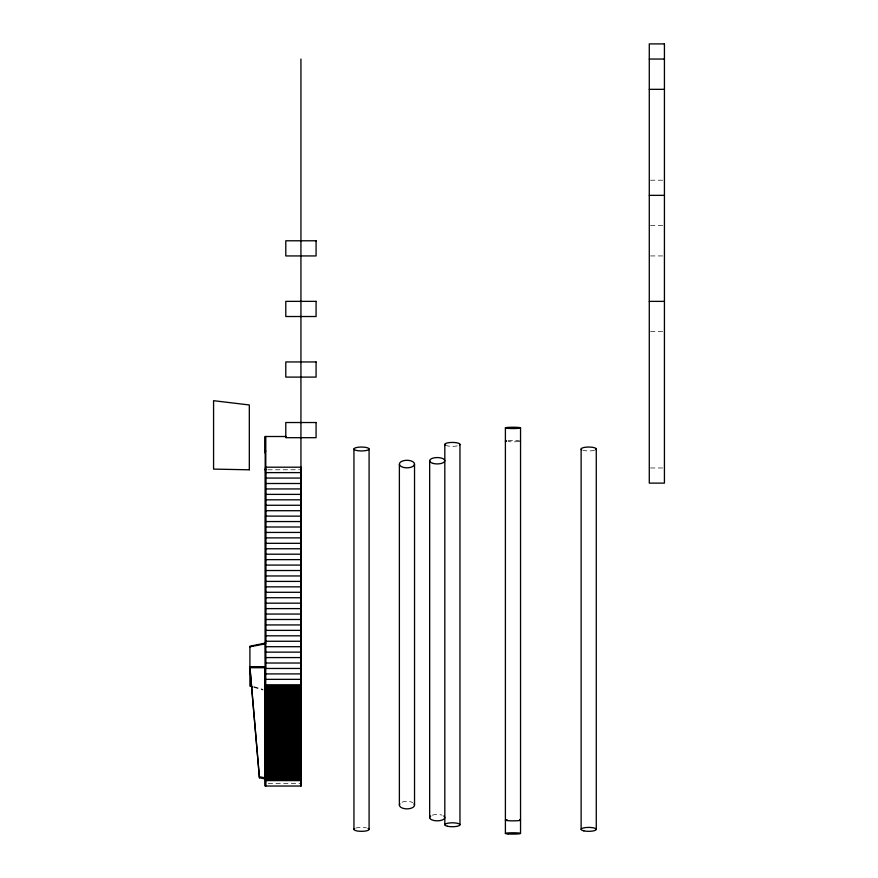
<?xml version="1.0" encoding="UTF-8"?>
<svg xmlns="http://www.w3.org/2000/svg" width="878" height="878" viewBox="0 0 878 878"><rect width="100%" height="100%" fill="white"/><g stroke="black" fill="none" stroke-linecap="round" stroke-linejoin="round"><path stroke-width="0.66" stroke-dasharray="4.39 3.29" d="M267.834 469.807L299.607 469.752M650.543 180.209L663.164 180.209M650.543 225.646L663.164 225.646M650.543 255.937L663.164 255.937M650.543 331.664L663.164 331.664M650.543 467.974L663.164 467.974M268.262 783.428L301.165 783.428M253.83 686.662L262.983 689.406M253.83 687.255L262.983 689.998M457.262 445.892A7.573 1.965 0 0 1 446.584 445.651M402.08 802.185A7.573 3.786 0 0 1 412.759 802.657M432.371 815.179A7.573 3.205 0 0 1 442.117 815.179M355.722 828.108A7.573 1.954 0 0 1 366.378 827.866M594.505 450.26A7.573 1.965 0 0 1 582.893 450.26M518.777 441.579A7.573 0.658 0 0 1 508.099 441.656M508.099 440.646A7.573 0.658 0 0 1 518.777 440.734"/><path stroke-width="1.32" d="M301.165 516.11L301.165 786.029L265.288 786.029L265.288 777.82M265.189 453.158L265.189 436.509L286.371 436.509M264.849 778.874L265.057 666.654L249.912 666.654L259.438 777.798L264.849 778.874L264.849 777.809L259.438 776.734M249.912 646.812L265.386 643.815L265.496 667.971M649.281 59.045L664.426 59.045M649.281 89.337L664.426 89.337M649.281 195.355L664.426 195.355M649.281 301.373L664.426 301.373M265.189 451.16L265.793 451.16M265.189 469.126L265.793 469.126M265.189 469.807L265.793 469.807M265.562 478.06L301.209 478.06M265.562 483.504L301.209 483.504M265.562 488.947L301.209 488.936M265.562 494.38L301.209 494.38M265.562 499.823L301.209 499.823M265.562 505.267L301.209 505.267M265.562 510.711L301.209 510.711M265.518 521.554L301.165 521.554M265.518 526.998L301.165 526.998M265.518 532.441L301.165 532.43M265.518 537.874L301.165 537.874M265.518 543.317L301.165 543.317M265.518 548.761L301.165 548.761M265.518 554.205L301.165 554.194M265.518 559.637L301.165 559.637M265.518 565.081L301.165 565.081M265.518 570.524L301.165 570.524M265.518 575.968L301.165 575.957M265.518 581.412L301.165 581.412M265.518 586.855L301.165 586.844M265.518 592.288L301.165 592.288M265.518 597.731L301.165 597.731M265.518 603.175L301.165 603.175M265.518 608.619L301.165 608.608M265.518 614.051L301.165 614.051M265.518 619.495L301.165 619.495M265.518 624.938L301.165 624.938M265.518 630.382L301.165 630.371M265.518 635.815L301.165 635.815M265.518 641.258L301.165 641.258M265.716 643.014L249.912 646.219L249.912 686.08L252.524 686.87M265.518 646.702L301.165 646.702M265.518 652.145L301.165 652.135M265.518 657.578L301.165 657.578M265.518 663.022L301.165 663.022M265.518 668.465L301.165 668.465M265.518 673.909L301.165 673.909M265.518 679.352L301.165 679.352M265.518 684.796L301.165 684.785M265.518 686.08L301.165 686.08M265.518 687.375L301.165 687.375M265.518 688.67L301.165 688.67M265.518 689.976L301.165 689.976M265.518 691.271L301.165 691.271M265.518 692.566L301.165 692.566M265.518 693.861L301.165 693.861M265.518 695.146L301.165 695.146M265.518 696.441L301.165 696.441M265.518 697.736L301.165 697.736M265.518 699.031L301.165 699.031M265.518 700.326L301.165 700.326M265.518 701.621L301.165 701.621M265.518 702.916L301.165 702.916M265.518 704.211L301.165 704.211M265.518 705.517L301.165 705.517M265.518 706.812L301.165 706.812M265.518 708.107L301.165 708.107M265.518 709.391L301.165 709.391M265.518 710.686L301.165 710.686M265.518 711.981L301.165 711.981M265.518 713.287L301.165 713.287M265.518 714.593L301.165 714.593M265.518 715.888L301.165 715.888M265.518 717.172L301.165 717.172M265.518 718.456L301.165 718.456M265.518 719.751L301.165 719.751M265.518 721.047L301.165 721.047M265.518 722.342L301.165 722.342M265.518 723.637L301.165 723.637M265.518 724.932L301.165 724.932M265.518 726.227L301.165 726.227M265.518 727.522L301.165 727.522M265.518 728.817L301.165 728.817M265.518 730.112L301.165 730.112M265.518 731.396L301.165 731.396M265.518 732.691L301.165 732.691M265.518 733.986L301.165 733.986M265.518 735.281L301.165 735.281M265.518 736.576L301.165 736.576M265.518 737.871L301.165 737.871M265.518 739.177L301.165 739.177M265.518 740.472L301.165 740.472M265.518 741.767L301.165 741.767M265.518 743.062L301.165 743.062M265.518 744.346L301.165 744.346M265.518 745.641L301.165 745.641M265.518 746.948L301.165 746.948M265.518 748.243L301.165 748.243M265.518 749.527L301.165 749.527M265.518 750.822L301.165 750.822M265.518 752.106L301.165 752.106M265.518 753.401L301.165 753.401M265.518 754.696L301.165 754.696M265.518 755.991L301.165 755.991M265.518 757.275L301.165 757.275M265.518 758.57L301.165 758.57M265.518 759.876L301.165 759.876M265.518 761.16L301.165 761.16M265.518 762.455L301.165 762.455M265.518 763.75L301.165 763.75M265.518 765.045L301.165 765.045M265.518 766.34L301.165 766.34M265.518 767.635L301.165 767.635M265.518 768.93L301.165 768.93M265.518 770.225L301.165 770.225M265.518 771.521L301.165 771.521M265.518 772.816L301.165 772.816M265.518 774.122L301.165 774.122M265.518 775.406L301.165 775.406M265.518 776.701L301.165 776.701M301.165 777.996L265.518 777.996L265.518 786.029M265.518 779.291L301.165 779.291M265.518 780.597L301.165 780.597M259.438 777.798L249.912 667.719L265.057 667.719L265.057 666.654M596.272 448.998L596.272 829.37M581.126 448.998L581.126 829.37M520.544 427.893A7.573 0.658 0 0 1 509.185 428.464A7.573 0.658 0 0 1 509.185 427.323A7.573 0.658 0 0 1 520.544 427.893L520.544 833.441M505.399 427.893L505.399 833.441M459.962 444.389L459.962 824.76M444.817 444.389L444.817 824.76M429.671 460.741L429.671 817.627M414.526 464.067A7.573 3.786 0 0 1 403.167 467.337A7.573 3.786 0 0 1 403.167 460.785A7.573 3.786 0 0 1 414.526 464.067L414.526 805.093M399.38 464.067L399.38 805.093M369.089 448.998A7.573 1.954 0 0 1 357.73 450.699A7.573 1.954 0 0 1 357.73 447.308A7.573 1.954 0 0 1 369.089 448.998L369.089 829.37M353.944 448.998L353.944 829.37M301.165 472.627L301.165 467.195L265.518 467.195L265.518 472.627L301.209 472.616L301.209 516.154L265.518 516.11L265.518 643.98M300.934 59.045L300.934 786.029M265.793 436.509L265.716 786.029M265.562 472.616L265.562 516.154M265.189 436.509L265.288 786.029M519.535 819.854A7.573 0.658 0 0 1 517.493 820.71A7.573 0.658 0 0 1 507.462 820.634A7.573 0.658 0 0 1 507.177 819.756M445.826 445.376A7.573 1.965 0 0 1 451.731 442.435A7.573 1.965 0 0 1 459.501 445.058M414.065 803.798A7.573 3.786 0 0 1 406.953 808.879A7.573 3.786 0 0 1 399.841 803.798M443.807 816.024A7.573 3.205 0 0 1 437.244 820.831A7.573 3.205 0 0 1 430.681 816.024M368.069 828.393A7.573 1.954 0 0 1 362.175 831.323A7.573 1.954 0 0 1 354.405 828.7M581.587 449.668A7.573 1.965 0 0 1 588.699 447.045A7.573 1.965 0 0 1 595.822 449.668M520.094 440.932A7.573 0.658 0 0 1 520.094 441.382M506.408 441.48A7.573 0.658 0 0 1 506.408 440.822M664.426 43.9L649.281 43.9L649.281 483.119L664.426 483.119L664.426 43.9M316.08 240.781L285.789 240.781L285.789 255.937L316.08 255.937L316.08 240.781M316.08 301.363L285.789 301.363L285.789 316.519L316.08 316.519L316.08 301.363M316.08 361.945L285.789 361.945L285.789 377.101L316.08 377.101L316.08 361.945M316.08 422.527L285.789 422.527L285.789 437.683L316.08 437.683L316.08 422.527M249.319 469.796L213.573 469.104L213.573 400.686L249.319 404.967L249.319 469.796M447.528 826.264A7.573 1.965 0 0 0 459.852 825.1A7.573 1.965 0 0 0 449.799 822.916A7.573 1.965 0 0 0 447.528 826.264M433.458 463.507A7.573 3.194 0 0 0 444.817 460.741A7.573 3.194 0 0 0 433.458 457.976A7.573 3.194 0 0 0 433.458 463.507M583.837 830.873A7.573 1.965 0 0 0 596.162 829.71A7.573 1.965 0 0 0 586.109 827.526A7.573 1.965 0 0 0 583.837 830.873M508.099 833.946A7.573 0.658 0 0 0 520.434 833.551A7.573 0.658 0 0 0 510.381 832.816A7.573 0.658 0 0 0 508.099 833.946"/></g></svg>
